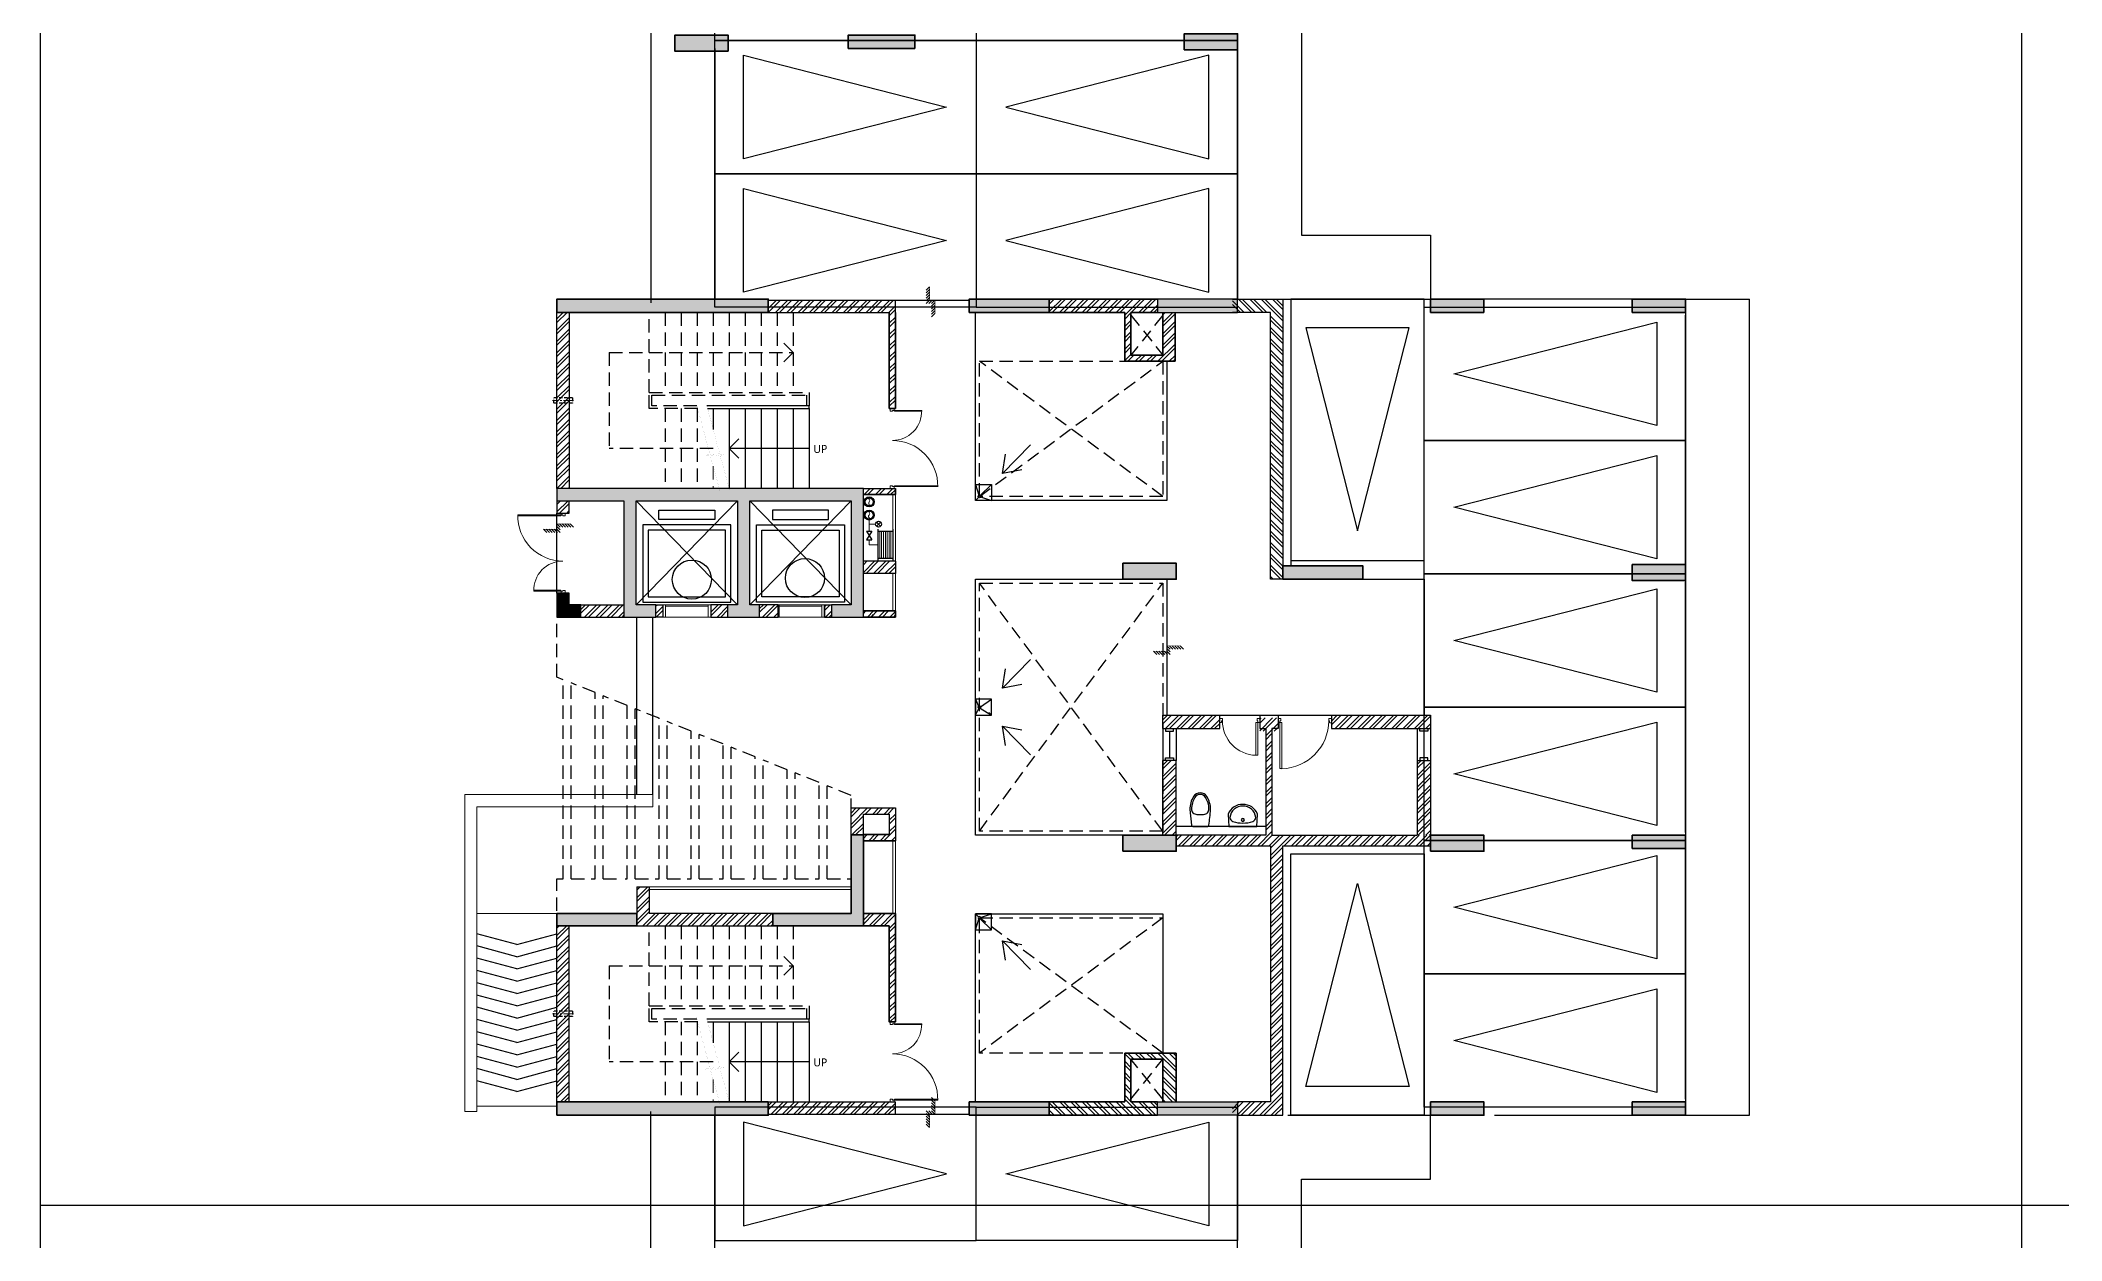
# Model space of a CAD drawing. Header units: millimetres. Extents: x -2409243 to -2334937, y -643723 to -441957.
# Drawn here: x -2409243 to -2371347, y -486693 to -464193 of the extents above; entities that cross this region are included whole.
import ezdxf

# ---------------------------------------------------------------- set-up
doc = ezdxf.new("R2010")
doc.units = ezdxf.units.MM
doc.header["$MEASUREMENT"] = 0
for name, pattern in [('CENTER2', [28.575, 19.05, -3.175, 3.175, -3.175]), ('DASHED2', [0.375, 0.25, -0.125]), ('HIDDEN', [0.375, 0.25, -0.125])]:
    doc.linetypes.add(name, pattern=pattern)
for name, color, linetype, lineweight in [('A-Detail Lines', 8, 'Continuous', 25), ('A-Door', 4, 'Continuous', 9), ('A-DTLS-Elevation', 4, 'Continuous', 25), ('A-Wall Ele', 3, 'Continuous', 20), ('A-Wall Sec', 1, 'Continuous', 30), ('A-WIN', 5, 'Continuous', 25), ('AREA', 6, 'Continuous', 25), ('hatch', 9, 'Continuous', 0), ('HVAC Units', 60, 'Continuous', 30), ('S-Concrete', 40, 'Continuous', 30), ('STAIR', 3, 'Continuous', 9), ('Wall HATCH', 8, 'Continuous', 15)]:
    doc.layers.add(name, color=color, linetype=linetype, lineweight=lineweight)
for name, color, linetype in [('A-Detail Lines 10', 8, 'Continuous'), ('A-Elevation', 4, 'Continuous'), ('A-Sanitory', 181, 'Continuous'), ('A-Steps', 3, 'Continuous'), ('A-Wall Patt', 8, 'Continuous'), ('A-Window', 4, 'Continuous'), ('S-Conc Patt', 9, 'Continuous')]:
    doc.layers.add(name, color=color, linetype=linetype)
doc.styles.get("Standard").update_dxf_attribs({"font": 'trebuc.ttf'})
doc.dimstyles.new('DIM 1', dxfattribs={"dimtxt": 175, "dimasz": 200, "dimexe": 100, "dimexo": 50, "dimgap": 125, "dimtad": 3, "dimdec": 0, "dimtxsty": 'Standard', "dimblk": 'OBLIQUE', "dimcen": 250, "dimdle": 100, "dimclrd": 256, "dimclre": 256, "dimclrt": 256, "dimadec": 0, "dimazin": 0, "dimtfac": 1, "dimtdec": 0, "dimtmove": 1, "dimatfit": 3, "dimldrblk": 'OBLIQUE', "dimfxl": 300, "dimfxlon": 1, "dimlwd": -1, "dimlwe": -1, "dimarcsym": 0})
pattern_1 = [(45, (-2322530.06, -482065.75), (-106.06602, 106.06602), []), (45, (-2322459.35, -482065.75), (-106.06602, 106.06602), [])]
pattern_2 = [(45, (-2322525.06, -482065.75), (-106.06602, 106.06602), []), (45, (-2322454.35, -482065.75), (-106.06602, 106.06602), [])]
pattern_3 = [(45, (-1525842.6, -761258.91), (-106.066017, 106.066017), []), (45, (-1525771.88, -761258.91), (-106.066017, 106.066017), [])]
pattern_4 = [(45, (-2322530.06, -482115.75), (-106.06602, 106.06602), []), (45, (-2322459.35, -482115.75), (-106.06602, 106.06602), [])]
pattern_5 = [(45, (-2322530.06, -482165.75), (-106.06602, 106.06602), []), (45, (-2322459.35, -482165.75), (-106.06602, 106.06602), [])]

# ---------------------------------------------------------------- blocks, each defined once
blk = doc.blocks.new('Parking Bay')
at = {"layer": 'A-Detail Lines'}
blk.add_line((-37779, 125357), (-39721, 125357), dxfattribs=at)
for points in [[(-37500, 120995), (-37500, 125895), (-40000, 125895), (-40000, 120995), (-37500, 120995)], [(-39721, 125357), (-38750, 121550), (-37779, 125357)]]:
    blk.add_lwpolyline(points, dxfattribs=at)
blk = doc.blocks.new('Cols Residences')
h = blk.add_hatch(color=256)
h.paths.add_polyline_path([(-10432, -1499), (-10652, -1499)], flags=0)
edge = h.paths.add_edge_path()
edge.add_line((-10432, -1269), (-10882, -1269))
edge.add_line((-10882, -1269), (-10882, -1499))
h = blk.add_hatch(color=256)
edge = h.paths.add_edge_path(flags=17)
edge.add_line((-10882, -1269), (-10432, -1269))
edge.add_line((-10882, -1269), (-10882, -1719))
edge.add_line((-10882, -1719), (-10652, -1719))
edge.add_line((-10652, -1719), (-10652, -1499))
edge.add_line((-10652, -1499), (-10432, -1499))
edge.add_line((-10432, -1269), (-10432, -1499))
h.paths.add_polyline_path([(-10432, -1499), (-10652, -1499)], flags=0)
at = {"layer": 'S-Conc Patt'}
for points in [[(-20222, -1269), (-20222, -5229), (-19972, -5229), (-19972, -1269)], [(-16672, -1269), (-16672, -1269), (-16672, -2769), (-16442, -2769), (-16442, -1269)], [(-8472, -1269), (-8702, -1269), (-8702, -2524), (-10882, -2524), (-10882, -3124), (-10652, -3124), (-10652, -2754), (-8702, -2754), (-8702, -4654), (-10652, -4654), (-10652, -4469), (-10882, -4469), (-10882, -5069), (-10652, -5069), (-10652, -4884), (-8702, -4884), (-8702, -6784), (-10652, -6784), (-10652, -6414), (-10882, -6414), (-10882, -7014), (-8472, -7014)], [(-5172, -5229), (-4922, -5229), (-4922, -1269), (-5172, -1269)], [(-272, -4479), (28, -4480), (28, -3480), (-272, -3479)], [(-14962, -6784), (-16442, -6784), (-16442, -5314), (-16672, -5314), (-16672, -7014), (-14962, -7014)], [(-222, -7979), (28, -7979), (28, -6729), (-222, -6729)], [(-20222, -8999), (-20222, -10499), (-19972, -10499), (-19972, -8999)], [(-5172, -10499), (-4922, -10499), (-4922, -8999), (-5172, -8999)], [(-15272, -11880), (-15272, -12880), (-14972, -12880), (-14972, -11880)], [(-10172, -11880), (-10172, -12880), (-9872, -12880), (-9872, -11880)], [(-20222, -12529), (-19972, -12529), (-19972, -14029), (-20222, -14029)], [(-4922, -12529), (-5172, -12529), (-5172, -14029), (-4922, -14029)], [(-247, -14029), (-247, -13029), (53, -13029), (53, -14029)], [(-10172, -14879), (-10172, -16379), (-9922, -16379), (-9922, -14879)], [(-20222, -17649), (-20222, -18649), (-19972, -18649), (-19972, -17649)], [(-15272, -17649), (-15272, -18649), (-14972, -18649), (-14972, -17649)], [(-5172, -18649), (-4922, -18649), (-4922, -17649), (-5172, -17649)], [(-20222, -21429), (-20222, -22429), (-19972, -22429), (-19972, -21429)], [(-15222, -21429), (-15222, -22429), (-14972, -22429), (-14972, -21429)], [(-9897, -22429), (-9897, -21429), (-10197, -21429), (-10197, -22429)], [(-5172, -22429), (-4922, -22429), (-4922, -21429), (-5172, -21429)]]:
    blk.add_hatch(color=256, dxfattribs=at).paths.add_polyline_path(points)
blk.add_hatch(color=256, dxfattribs=at).paths.add_polyline_path([(-10432, -1269), (-10882, -1269), (-10882, -1719), (-10652, -1719), (-10652, -1499), (-10432, -1499)], flags=17)
at = {"layer": 'S-Concrete', "lineweight": 35}
for points in [[(-20222, -1269), (-20222, -5229), (-19972, -5229), (-19972, -1269)], [(-16672, -1269), (-16672, -1269), (-16672, -2769), (-16442, -2769), (-16442, -1269), (-16672, -1269)], [(-5172, -5229), (-4922, -5229), (-4922, -1269), (-5172, -1269)], [(-272, -4479), (28, -4479), (28, -3480), (-272, -3479)], [(-14962, -6784), (-16442, -6784), (-16442, -5314), (-16672, -5314), (-16672, -7014), (-14962, -7014)], [(-222, -7979), (28, -7979), (28, -6729), (-222, -6729)], [(-20222, -8999), (-20222, -10499), (-19972, -10499), (-19972, -8999)], [(-5172, -10499), (-4922, -10499), (-4922, -8999), (-5172, -8999)], [(-15272, -11880), (-15272, -12880), (-14972, -12880), (-14972, -11880)], [(-10172, -11880), (-10172, -12880), (-9872, -12880), (-9872, -11880)], [(-247, -14029), (-247, -13029), (53, -13029), (53, -14029)], [(-10172, -14879), (-10172, -16379), (-9922, -16379), (-9922, -14879)], [(-20222, -17649), (-20222, -18649), (-19972, -18649), (-19972, -17649)], [(-15272, -17649), (-15272, -18649), (-14972, -18649), (-14972, -17649)], [(-5172, -18649), (-4922, -18649), (-4922, -17649), (-5172, -17649)], [(-20222, -21429), (-20222, -22429), (-19972, -22429), (-19972, -21429)], [(-15222, -21429), (-15222, -22429), (-14972, -22429), (-14972, -21429)], [(-9897, -22429), (-9897, -21429), (-10197, -21429), (-10197, -22429)], [(-5172, -22429), (-4922, -22429), (-4922, -21429), (-5172, -21429)]]:
    blk.add_lwpolyline(points, close=True, dxfattribs=at)
at = {"layer": 'S-Concrete'}
for points in [[(-8472, -1269), (-8702, -1269), (-8702, -2524), (-10882, -2524), (-10882, -3124), (-10652, -3124), (-10652, -2754), (-8702, -2754), (-8702, -4654), (-10652, -4654), (-10652, -4469), (-10882, -4469), (-10882, -5069), (-10652, -5069), (-10652, -4884), (-8702, -4884), (-8702, -6784), (-10652, -6784), (-10652, -6414), (-10882, -6414), (-10882, -7014), (-8472, -7014), (-8472, -1269)], [(-10432, -1269), (-10882, -1269), (-10882, -1719), (-10652, -1719), (-10652, -1499), (-10432, -1499), (-10432, -1269)], [(-20222, -12529), (-19972, -12529), (-19972, -14029), (-20222, -14029), (-20222, -12529)], [(-4922, -12529), (-5172, -12529), (-5172, -14029), (-4922, -14029), (-4922, -12529)]]:
    blk.add_lwpolyline(points, dxfattribs=at)
blk = doc.blocks.new('STAIR ground')
at = {"layer": 'A-Detail Lines', "linetype": 'DASHED2', "ltscale": 1000}
for p, q in [((937814, -19787), (937633, -19607)), ((934364, -19787), (934364, -21587)), ((934364, -19787), (937814, -19787)), ((937814, -19787), (937633, -19967)), ((936314, -21587), (934364, -21587))]:
    blk.add_line(p, q, dxfattribs=at)
at = {"layer": 'A-Detail Lines'}
for p, q in [((936614, -21587), (936794, -21407)), ((938114, -21587), (936614, -21587)), ((936614, -21587), (936794, -21767))]:
    blk.add_line(p, q, dxfattribs=at)
at = {"layer": 'A-Steps', "linetype": 'DASHED2', "ltscale": 1000}
for p, q in [((935114, -20537), (935114, -19037)), ((935414, -19037), (935414, -20537)), ((935714, -19037), (935714, -20537)), ((936014, -19037), (936014, -20537)), ((936314, -19037), (936314, -20537)), ((936614, -19037), (936614, -20537)), ((936914, -19037), (936914, -20537)), ((937214, -19037), (937214, -20537)), ((937514, -19037), (937514, -20537)), ((937814, -19037), (937814, -20537)), ((935414, -20837), (935414, -22337)), ((935714, -20837), (935714, -22337)), ((936014, -20837), (936014, -22337)), ((938064, -20587), (938064, -20787)), ((938114, -20537), (938114, -20787))]:
    blk.add_line(p, q, dxfattribs=at)
at = {"layer": 'A-Steps'}
for p, q in [((936314, -20837), (936314, -21232)), ((936614, -20837), (936614, -22337)), ((936914, -20837), (936914, -22337)), ((937214, -20837), (937214, -22337)), ((937514, -20837), (937514, -22337)), ((937814, -20837), (937814, -22337)), ((938114, -20837), (938114, -22337))]:
    blk.add_line(p, q, dxfattribs=at)
at = {"layer": 'A-Steps', "linetype": 'DASHED2', "ltscale": 1000}
for points in [[(936022, -20837), (935114, -20837), (935114, -20537), (938114, -20537)], [(936009, -20787), (935164, -20787), (935164, -20587), (938064, -20587)]]:
    blk.add_lwpolyline(points, dxfattribs=at)
at = {"layer": 'A-Steps'}
blk.add_lwpolyline([(936208, -20837), (938114, -20837), (938114, -20787), (936195, -20787)], dxfattribs=at)
at = {"layer": 'STAIR', "linetype": 'DASHED2', "ltscale": 1000}
blk.add_line((936314, -21917), (936314, -22337), dxfattribs=at)
at = {"layer": 'STAIR', "color": 5, "const_width": 1}
for points in [[(935999, -20751), (936245, -21675), (936174, -21724), (936343, -21687), (936263, -21742), (936438, -22377)], [(936185, -20751), (936431, -21675), (936360, -21724), (936530, -21687), (936449, -21742), (936624, -22377)]]:
    blk.add_lwpolyline(points, dxfattribs=at)
at = {"layer": 'A-Detail Lines', "insert": (938191, -21521), "char_height": 150, "width": 358.8, "attachment_point": 1}
blk.add_mtext('UP', dxfattribs=at)
blk = doc.blocks.new('Lift Door')
at = {"layer": 'A-Door'}
for p, q in [((-15830, -5817), (-15830, -6617)), ((-15625, -6617), (-15625, -5817)), ((-15600, -6617), (-15600, -5817))]:
    blk.add_line(p, q, dxfattribs=at)
for points in [[(-15830, -5767), (-15830, -5817), (-15600, -5817), (-15600, -5767)], [(-15830, -6667), (-15830, -6617), (-15600, -6617), (-15600, -6667)]]:
    blk.add_lwpolyline(points, dxfattribs=at)
blk = doc.blocks.new('r s')
at = {"layer": 'A-Detail Lines'}
for q in [(1012902, -92155), (1014402, -92155)]:
    blk.add_line((1013652, -91954), q, dxfattribs=at)
blk = doc.blocks.new('Pergola lines @ Ground Floor')
at = {"layer": 'A-Detail Lines', "linetype": 'HIDDEN', "ltscale": 1000}
for p, q in [((-21320, 128855), (-20720, 128855)), ((-20720, 128855), (-20720, 128740)), ((-16986, 128740), (-16940, 128855)), ((-16940, 128855), (-15860, 128855)), ((-20720, 128740), (-16986, 128740)), ((-20720, 128590), (-17046, 128590)), ((-20720, 128590), (-20720, 128140)), ((-17227, 128140), (-17046, 128590)), ((-20720, 128140), (-17227, 128140)), ((-20720, 127990), (-17287, 127990)), ((-20720, 127990), (-20720, 127725)), ((-17468, 127540), (-17287, 127990)), ((-20720, 127575), (-20720, 127540)), ((-20720, 127540), (-17468, 127540)), ((-20720, 127390), (-17528, 127390)), ((-20720, 127390), (-20720, 126940)), ((-17709, 126940), (-17528, 127390)), ((-20720, 126940), (-17709, 126940)), ((-20720, 126790), (-17769, 126790)), ((-20720, 126790), (-20720, 126340)), ((-17949, 126340), (-17769, 126790)), ((-20720, 126340), (-17949, 126340)), ((-20720, 126190), (-18010, 126190)), ((-20720, 126190), (-20720, 125740)), ((-18190, 125740), (-18010, 126190)), ((-20720, 125740), (-18190, 125740)), ((-20720, 125590), (-18250, 125590)), ((-20720, 125590), (-20720, 125325)), ((-18431, 125140), (-18250, 125590)), ((-20720, 125175), (-20720, 125140)), ((-20720, 125140), (-18431, 125140)), ((-20720, 124990), (-18491, 124990)), ((-20720, 124990), (-20720, 124540)), ((-18672, 124540), (-18491, 124990)), ((-20720, 124540), (-18672, 124540)), ((-20720, 124390), (-18732, 124390)), ((-20720, 124390), (-20720, 123940)), ((-18913, 123940), (-18732, 124390)), ((-20720, 123940), (-18913, 123940)), ((-20720, 123790), (-18973, 123790)), ((-20720, 123790), (-20720, 123340)), ((-19153, 123340), (-18973, 123790)), ((-19840, 123340), (-19153, 123340))]:
    blk.add_line(p, q, dxfattribs=at)
blk = doc.blocks.new('ABL_Door_S - 750 x 2100-5-3 Second Floor Lvl')
at = {"layer": 'A-Door', "color": 5, "lineweight": 18}
for p, q in [((-375, 38), (-325, 38)), ((-375, -38), (-375, 38)), ((-325, 38), (-325, -3)), ((325, 38), (325, -3)), ((375, 38), (325, 38)), ((375, -38), (375, 38)), ((-375, -38), (-340, -38)), ((-340, -3), (-325, -3)), ((-340, -38), (-340, -3)), ((-340, -38), (-340, -652)), ((-305, -38), (-340, -38)), ((-305, -38), (-305, -652)), ((340, -3), (325, -3)), ((340, -38), (340, -3)), ((375, -38), (340, -38))]:
    blk.add_line(p, q, dxfattribs=at)
blk.add_lwpolyline([(-340, -652), (-305, -652)], dxfattribs=at)
at = {"layer": 'A-Door', "lineweight": 18}
blk.add_arc((-325, -3), 650, 271.7632, 0, dxfattribs=at)
blk = doc.blocks.new('ABL_Door_S - 1000 x 2100-11-3 Second Floor Lvl')
at = {"layer": 'A-Door', "color": 5}
for p, q in [((-500, 38), (-450, 38)), ((-500, -38), (-500, 38)), ((-450, 38), (-450, -3)), ((450, 38), (450, -3)), ((500, 38), (450, 38)), ((500, -38), (500, 38)), ((-500, -38), (-465, -38)), ((-465, -3), (-450, -3)), ((-465, -38), (-465, -3)), ((-430, -38), (-465, -38)), ((465, -3), (450, -3)), ((465, -38), (465, -3)), ((500, -38), (465, -38))]:
    blk.add_line(p, q, dxfattribs=at)
at = {"layer": 'A-Door', "color": 5, "lineweight": 18}
for p, q in [((-465, -38), (-465, -902)), ((-430, -38), (-430, -902)), ((-430, -902), (-465, -902))]:
    blk.add_line(p, q, dxfattribs=at)
at = {"layer": 'A-Door'}
blk.add_arc((-450, -3), 900, 271.2733, 0, dxfattribs=at)
blk = doc.blocks.new('Elec Shaft Door')
at = {"layer": 'A-Door'}
for p, q in [((-21320, 55997), (-19955, 55997)), ((-21320, 55947), (-19955, 55947))]:
    blk.add_line(p, q, dxfattribs=at)
blk = doc.blocks.new('Electrical Metre Location')
at = {"layer": 'A-Door'}
for p, q in [((-20920, 127125), (-20920, 123340)), ((-20870, 127125), (-20870, 123340))]:
    blk.add_line(p, q, dxfattribs=at)
blk = doc.blocks.new('Data Shaft Door')
at = {"layer": 'A-Door'}
for points in [[(-15745, -10152), (-15045, -10152)], [(-15745, -10202), (-15045, -10202)]]:
    blk.add_lwpolyline(points, dxfattribs=at)
blk = doc.blocks.new('Fire Hyd Shaft Door')
at = {"layer": 'A-Door'}
for points in [[(-14815, -10152), (-13565, -10152)], [(-14815, -10202), (-13565, -10202)]]:
    blk.add_lwpolyline(points, dxfattribs=at)
blk = doc.blocks.new('LEVEL dROP')
at = {"layer": 'A-Detail Lines'}
for p, q in [((1025512, -79716), (1025574, -79778)), ((1025562, -79716), (1025624, -79778)), ((1025612, -79716), (1025674, -79778)), ((1025662, -79716), (1025724, -79778)), ((1025712, -79716), (1025774, -79778)), ((1025762, -79616), (1025824, -79678)), ((1025762, -79666), (1025824, -79728)), ((1025762, -79716), (1025824, -79778)), ((1025812, -79616), (1025874, -79678)), ((1025862, -79616), (1025924, -79678)), ((1025912, -79616), (1025974, -79678)), ((1025962, -79616), (1026024, -79678)), ((1026012, -79616), (1026074, -79678))]:
    blk.add_line(p, q, dxfattribs=at)
at = {"layer": 'A-Detail Lines', "const_width": 10}
blk.add_lwpolyline([(1025512, -79716), (1025762, -79716), (1025762, -79616), (1026012, -79616)], dxfattribs=at)
blk = doc.blocks.new('Lift Room')
at = {"layer": 'A-Detail Lines'}
for p, q in [((-15630, 122950), (-13680, 124850)), ((-15630, 124850), (-13680, 122950))]:
    blk.add_line(p, q, dxfattribs=at)
blk.add_lwpolyline([(-15480, 124625), (-14230, 124625), (-14230, 123175), (-15480, 123175)], close=True, dxfattribs=at)
at = {"layer": 'A-Elevation'}
for points in [[(-15580, 124725), (-14130, 124725), (-14130, 123075), (-15580, 123075)], [(-13855, 124425), (-14030, 124425), (-14030, 123375), (-13855, 123375)]]:
    blk.add_lwpolyline(points, close=True, dxfattribs=at)
blk = doc.blocks.new('f h')
at = {"layer": 'A-WIN'}
for p, q in [((1010874, -78570), (1010972, -78570)), ((1010874, -78570), (1010972, -78734)), ((1010972, -78570), (1010874, -78734)), ((1010874, -78734), (1010972, -78734)), ((1011088, -78536), (1011088, -79120)), ((1011088, -78575), (1011368, -78575)), ((1011368, -78536), (1011368, -79120)), ((1011088, -79081), (1011368, -79081))]:
    blk.add_line(p, q, dxfattribs=at)
at = {"layer": 'A-WIN', "ltscale": 50}
for centre, radius in [((1010925, -78023), 93.8), ((1010925, -78023), 75), ((1010924, -78269), 93.8), ((1010924, -78269), 75)]:
    blk.add_circle(centre, radius, dxfattribs=at)
at = {"layer": 'A-WIN'}
blk.add_circle((1011100, -78441), 56.6, dxfattribs=at)
at = {"layer": 'Wall HATCH'}
for p, q in [((1010923, -78570), (1010923, -78344)), ((1010923, -78441), (1011044, -78441)), ((1011140, -78401), (1011060, -78481)), ((1011140, -78481), (1011060, -78401)), ((1010923, -78828), (1010923, -78734)), ((1011123, -78575), (1011123, -79081)), ((1011158, -78575), (1011158, -79081)), ((1011193, -78575), (1011193, -79081)), ((1011228, -78575), (1011228, -79081)), ((1011263, -78575), (1011263, -79081)), ((1011298, -78575), (1011298, -79081)), ((1011333, -78575), (1011333, -79081)), ((1011088, -78828), (1010923, -78828))]:
    blk.add_line(p, q, dxfattribs=at)
at = {"layer": 'Wall HATCH', "ltscale": 50}
for centre in [(1010899, -77997), (1010897, -78242)]:
    blk.add_arc(centre, 37.5, 314.6267, 134.6267, dxfattribs=at)
at = {"layer": 'Wall HATCH'}
for centre in [(1010952, -78050), (1010950, -78296)]:
    blk.add_arc(centre, 37.5, 134.6267, 314.6267, dxfattribs=at)
blk = doc.blocks.new('Big Door Garbage')
at = {"layer": 'A-Door', "color": 5, "lineweight": 18}
for p, q in [((-12550, 128778), (-12500, 128778)), ((-12550, 128703), (-12550, 128778)), ((-12550, 128703), (-12515, 128703)), ((-12515, 128738), (-12500, 128738)), ((-12515, 128703), (-12515, 128738)), ((-12500, 128703), (-12515, 128703)), ((-12515, 128700), (-12515, 128189)), ((-12500, 128778), (-12500, 128738)), ((-12499, 128700), (-12499, 128189)), ((-11101, 128700), (-11101, 127889)), ((-11100, 128778), (-11100, 128738)), ((-11050, 128778), (-11100, 128778)), ((-11085, 128738), (-11100, 128738)), ((-11100, 128703), (-11085, 128703)), ((-11085, 128703), (-11085, 128738)), ((-11050, 128703), (-11085, 128703)), ((-11085, 128700), (-11085, 127889)), ((-11050, 128703), (-11050, 128778))]:
    blk.add_line(p, q, dxfattribs=at)
at = {"layer": 'A-Door', "lineweight": 18}
for centre, radius, start, end in [((-12499, 128738), 549, 268.3162, 0), ((-11101, 128738), 849, 180, 271.3223)]:
    blk.add_arc(centre, radius, start, end, dxfattribs=at)
blk = doc.blocks.new('Toilet Win')
at = {"layer": 'A-Window', "color": 2, "lineweight": 30}
blk.add_line((22742, -8048), (22742, -8548), dxfattribs=at)
at = {"layer": 'A-Window'}
for points in [[(22617, -7998), (22617, -8598)], [(22667, -7998), (22667, -8048), (22817, -8048), (22817, -7998)], [(22867, -7998), (22867, -8598)], [(22667, -8598), (22667, -8548), (22817, -8548), (22817, -8598)]]:
    blk.add_lwpolyline(points, dxfattribs=at)
blk = doc.blocks.new('basin13_pl')
for points in [[(-412, -2, -0.32431), (-229, 275, -0.074195), (-226, 276), (0, 262), (0, -262), (-223, -275, -0.082611), (-232, -273, -0.313325), (-412, -2)], [(-382, 1, -0.373947), (-169, 245, -0.252869), (-89, 186, -0.078211), (-63, 1, -0.070813), (-89, -186, -0.2542), (-169, -244, -0.371653), (-382, 1)]]:
    blk.add_lwpolyline(points, format="xyb", close=True)
at = {"lineweight": -2}
blk.add_circle((-122, 1), 28.8, dxfattribs=at)
blk = doc.blocks.new('Catch Basin')
at = {"layer": 'A-Detail Lines 10'}
for points in [[(-865871, 288741), (-865803, 288540)], [(-865871, 288441), (-865813, 288498)], [(-865778, 288534), (-865571, 288741)], [(-865772, 288508), (-865571, 288441)], [(-865621, 288691), (-865571, 288741)]]:
    blk.add_lwpolyline(points, dxfattribs=at)
blk.add_circle((-865796, 288516), 25, dxfattribs=at)
at = {"layer": 'A-Elevation'}
blk.add_lwpolyline([(-865871, 288741), (-865571, 288741), (-865571, 288441), (-865871, 288441), (-865871, 288741)], dxfattribs=at)
blk = doc.blocks.new('Cb 2')
at = {"layer": 'A-Detail Lines 10'}
for points in [[(-865871, 284716), (-865813, 284584)], [(-865772, 284574), (-865571, 284716)], [(-865871, 284416), (-865803, 284542)], [(-865778, 284548), (-865571, 284416)], [(-865621, 284466), (-865571, 284416)]]:
    blk.add_lwpolyline(points, dxfattribs=at)
blk.add_circle((-865796, 284566), 25, dxfattribs=at)
at = {"layer": 'A-Elevation'}
blk.add_lwpolyline([(-865871, 284416), (-865571, 284416), (-865571, 284716), (-865871, 284716), (-865871, 284416)], dxfattribs=at)
blk = doc.blocks.new('_Oblique')
at = {"layer": 'AREA', "color": 0, "lineweight": -2}
blk.add_line((-0.5, -0.5), (0.5, 0.5), dxfattribs=at)
blk = doc.blocks.new('Spout')
at = {"layer": 'A-DTLS-Elevation', "linetype": 'DASHED2', "ltscale": 250}
for p, q in [((-836622, 290266), (-836622, 290366)), ((-836272, 290366), (-836272, 290266))]:
    blk.add_line(p, q, dxfattribs=at)
for points in [[(-836272, 290366), (-836622, 290366)], [(-836272, 290266), (-836622, 290266)]]:
    blk.add_lwpolyline(points, dxfattribs=at)
at = {"layer": 'STAIR', "linetype": 'CENTER2', "ltscale": 10}
blk.add_lwpolyline([(-836250, 290316), (-836644, 290316)], dxfattribs=at)

msp = doc.modelspace()

# ---------------------------------------------------------------- hatches: boundary and pattern name
at = {"layer": 'A-Wall Patt'}
h = msp.add_hatch(dxfattribs=at)
h.set_pattern_fill('ANSI32', color=256, scale=400, style=0)
h.set_pattern_definition(pattern_1)
h.paths.add_polyline_path([(-2395598.2, -469062.8), (-2395598.2, -469292.8), (-2393213.2, -469292.8), (-2393213.2, -469062.8)])
h = msp.add_hatch(dxfattribs=at)
h.set_pattern_fill('ANSI32', color=256, scale=400, style=0)
h.set_pattern_definition([(45, (-2389899.35, -470119.83), (-106.066, 106.066), []), (45, (-2389828.64, -470119.83), (-106.066, 106.066), [])])
h.paths.add_polyline_path([(-2388298.2, -469292.8), (-2388298.2, -469042.8), (-2390328.2, -469042.8), (-2390328.2, -469292.8), (-2388913.2, -469292.8), (-2388913.2, -470207.8), (-2387968.2, -470207.8), (-2387968.2, -469292.8), (-2388198.2, -469292.8), (-2388198.2, -470092.8), (-2388798.2, -470092.8), (-2388798.2, -469292.8)])
h = msp.add_hatch(dxfattribs=at)
h.set_pattern_fill('ANSI32', color=256, scale=400, style=0)
h.set_pattern_definition([(315, (-2386086.42, -471647.47), (-106.066, -106.066), []), (315, (-2386015.71, -471647.47), (-106.066, -106.066), [])])
h.paths.add_polyline_path([(-2385948.2, -474292.8), (-2386178.2, -474292.8), (-2386178.2, -469292.8), (-2386893.6, -469292.8), (-2386893.6, -469042.8), (-2385948.2, -469042.8)])
h = msp.add_hatch(dxfattribs=at)
h.set_pattern_fill('ANSI32', color=256, scale=400, style=0)
h.set_pattern_definition([(45, (-2399474.77, -470387.99), (-106.066, 106.066), []), (45, (-2399404.06, -470387.99), (-106.066, 106.066), [])])
h.paths.add_polyline_path([(-2399328.2, -469292.8), (-2399558.2, -469292.8), (-2399558.2, -472592.8), (-2399328.2, -472592.8)])
h = msp.add_hatch(dxfattribs=at)
h.set_pattern_fill('ANSI32', color=256, scale=400, style=0)
h.set_pattern_definition(pattern_1)
h.paths.add_polyline_path([(-2393213.2, -469292.8), (-2393328.2, -469292.8), (-2393328.2, -471092.8), (-2393213.2, -471092.8)])
h = msp.add_hatch(dxfattribs=at)
h.set_pattern_fill('ANSI32', color=256, scale=400, style=0)
h.set_pattern_definition([(45, (-2399464.58, -472938.92), (-106.07, 106.07), []), (45, (-2399393.87, -472938.92), (-106.07, 106.07), [])])
h.paths.add_polyline_path([(-2399328.2, -472822.8), (-2399558.2, -472822.8), (-2399558.2, -473052.8), (-2399328.2, -473052.8)])
h = msp.add_hatch(dxfattribs=at)
h.set_pattern_fill('ANSI32', color=256, scale=400, style=0)
h.set_pattern_definition([(45, (-2393542.18, -472661.5), (-106.066, 106.066), []), (45, (-2393471.47, -472661.5), (-106.066, 106.066), [])])
h.paths.add_polyline_path([(-2393213.2, -472592.8), (-2393818.2, -472592.8), (-2393818.2, -472707.8), (-2393213.2, -472707.8)])
h = msp.add_hatch(dxfattribs=at)
h.set_pattern_fill('ANSI32', color=256, scale=400, style=0)
h.set_pattern_definition([(45, (-2394004.58, -473722.05), (-106.066, 106.066), []), (45, (-2393933.87, -473722.05), (-106.066, 106.066), [])])
h.paths.add_polyline_path([(-2393813.2, -473957.8), (-2393813.2, -474187.8), (-2393213.2, -474187.8), (-2393213.2, -473957.8)])
h = msp.add_hatch(dxfattribs=at)
h.set_pattern_fill('ANSI32', color=256, scale=400, style=0)
h.set_pattern_definition([(45, (-2398671.82, -474847.73), (-106.066, 106.066), []), (45, (-2398601.11, -474847.73), (-106.066, 106.066), [])])
h.paths.add_polyline_path([(-2398303.2, -474772.8), (-2399108.2, -474772.8), (-2399108.2, -475002.8), (-2398303.2, -475002.8)])
h = msp.add_hatch(dxfattribs=at)
h.set_pattern_fill('ANSI32', color=256, scale=400, style=0)
h.set_pattern_definition(pattern_2)
h.paths.add_polyline_path([(-2397703.2, -474772.8), (-2397703.2, -475002.8), (-2397573.2, -475002.8), (-2397573.2, -474772.8)])
h = msp.add_hatch(dxfattribs=at)
h.set_pattern_fill('ANSI32', color=256, scale=400, style=0)
h.set_pattern_definition(pattern_3)
h.paths.add_polyline_path([(-2396358.2, -475002.8), (-2396358.2, -474772.8), (-2396673.2, -474772.8), (-2396673.2, -475002.8)])
h = msp.add_hatch(dxfattribs=at)
h.set_pattern_fill('ANSI32', color=256, scale=400, style=0)
h.set_pattern_definition(pattern_3)
h.paths.add_polyline_path([(-2395758.2, -474772.8), (-2395758.2, -475002.8), (-2395413.2, -475002.8), (-2395413.2, -474772.8)])
h = msp.add_hatch(dxfattribs=at)
h.set_pattern_fill('ANSI32', color=256, scale=400, style=0)
h.set_pattern_definition([(45, (-2322675.06, -482065.75), (-106.06602, 106.06602), []), (45, (-2322604.35, -482065.75), (-106.06602, 106.06602), [])])
h.paths.add_polyline_path([(-2394413.2, -475002.8), (-2394413.2, -474772.8), (-2394543.2, -474772.8), (-2394543.2, -475002.8)])
h = msp.add_hatch(dxfattribs=at)
h.set_pattern_fill('ANSI32', color=256, scale=400, style=0)
h.set_pattern_definition(pattern_2)
h.paths.add_polyline_path([(-2393623.2, -474887.8), (-2393813.2, -474887.8), (-2393813.2, -475002.8), (-2393623.2, -475002.8)])
h = msp.add_hatch(dxfattribs=at)
h.set_pattern_fill('ANSI32', color=256, scale=400, style=0)
h.set_pattern_definition(pattern_2)
h.paths.add_polyline_path([(-2393813.2, -474887.8), (-2393813.2, -475002.8), (-2393208.2, -475002.8), (-2393208.2, -474887.8)])
h = msp.add_hatch(dxfattribs=at)
h.set_pattern_fill('ANSI32', color=256, scale=400, style=0)
h.set_pattern_definition(pattern_4)
h.paths.add_polyline_path([(-2387947.7, -477692.8), (-2388197.7, -477692.8), (-2388197.7, -479092.8), (-2387947.7, -479092.8)])
h.paths.add_polyline_path([(-2388197.7, -477092.8), (-2387132.7, -477092.8), (-2387132.7, -476842.8), (-2388197.7, -476842.8)])
h = msp.add_hatch(dxfattribs=at)
h.set_pattern_fill('ANSI32', color=256, scale=400, style=0)
h.set_pattern_definition(pattern_3)
h.paths.add_polyline_path([(-2386152.7, -479092.8), (-2386152.7, -477142.8), (-2386037.7, -477142.8), (-2386037.7, -476892.8), (-2386382.7, -476892.8), (-2386382.7, -477142.8), (-2386267.7, -477142.8), (-2386267.7, -479092.8), (-2387947.7, -479092.8), (-2387947.7, -479292.8), (-2383178.2, -479292.8), (-2383178.2, -479092.8)])
h = msp.add_hatch(dxfattribs=at)
h.set_pattern_fill('ANSI32', color=256, scale=400, style=0)
h.set_pattern_definition(pattern_4)
h.paths.add_polyline_path([(-2383178.2, -477092.8), (-2383178.2, -476842.8), (-2385037.7, -476842.8), (-2385037.7, -477092.8)])
h = msp.add_hatch(dxfattribs=at)
h.set_pattern_fill('ANSI32', color=256, scale=400, style=0)
h.set_pattern_definition([(45, (-1526072.6, -761258.91), (-106.066017, 106.066017), []), (45, (-1526001.88, -761258.91), (-106.066017, 106.066017), [])])
h.paths.add_polyline_path([(-2383178.2, -477692.8), (-2383428.2, -477692.8), (-2383428.2, -479092.8), (-2383178.2, -479092.8)])
h = msp.add_hatch(dxfattribs=at)
h.set_pattern_fill('ANSI32', color=256, scale=400, style=0)
h.set_pattern_definition([(45, (-2393302.8, -478787.53), (-106.066, 106.066), []), (45, (-2393232.08, -478787.53), (-106.066, 106.066), [])])
h.paths.add_polyline_path([(-2393213.2, -478582.8), (-2394043.2, -478582.8), (-2394043.2, -479082.8), (-2393813.2, -479082.8), (-2393813.2, -478697.8), (-2393328.2, -478697.8), (-2393328.2, -479082.8), (-2393813.2, -479082.8), (-2393813.2, -479197.8), (-2393213.2, -479197.8)])
h = msp.add_hatch(dxfattribs=at)
h.set_pattern_fill('ANSI32', color=256, scale=400, style=0)
h.set_pattern_definition(pattern_3)
h.paths.add_polyline_path([(-2385948.2, -479292.8), (-2386178.2, -479292.8), (-2386178.2, -484092.8), (-2386893.6, -484092.8), (-2386893.6, -484342.8), (-2385948.2, -484342.8)])
h = msp.add_hatch(dxfattribs=at)
h.set_pattern_fill('ANSI32', color=256, scale=400, style=0)
h.set_pattern_definition(pattern_5)
h.paths.add_polyline_path([(-2395513.2, -480792.8), (-2395513.2, -480562.8), (-2397828, -480562.8), (-2397828, -480062.9), (-2398058, -480062.9), (-2398058.2, -480562.8), (-2398058.2, -480792.8)])
h = msp.add_hatch(dxfattribs=at)
h.set_pattern_fill('ANSI32', color=256, scale=400, style=0)
h.set_pattern_definition(pattern_3)
h.paths.add_polyline_path([(-2399558.2, -480792.8), (-2399558.2, -484092.8), (-2399328.2, -484092.8), (-2399328.2, -480792.8)])
h = msp.add_hatch(dxfattribs=at)
h.set_pattern_fill('ANSI32', color=256, scale=400, style=0)
h.set_pattern_definition(pattern_5)
h.paths.add_polyline_path([(-2393813.2, -480562.8), (-2393813.2, -480792.8), (-2393213.2, -480792.8), (-2393213.2, -480562.8)])
h = msp.add_hatch(dxfattribs=at)
h.set_pattern_fill('ANSI32', color=256, scale=400, style=0)
h.set_pattern_definition(pattern_5)
h.paths.add_polyline_path([(-2393213.2, -480792.8), (-2393328.2, -480792.8), (-2393328.2, -482592.8), (-2393213.2, -482592.8)])
h = msp.add_hatch(dxfattribs=at)
h.set_pattern_fill('ANSI32', color=256, scale=400, style=0)
h.set_pattern_definition([(315, (-2389899.35, -483265.71), (-106.066, -106.066), []), (315, (-2389828.64, -483265.71), (-106.066, -106.066), [])])
h.paths.add_polyline_path([(-2388298.2, -484092.8), (-2388298.2, -484342.8), (-2390328.2, -484342.8), (-2390328.2, -484092.8), (-2388913.2, -484092.8), (-2388913.2, -483177.8), (-2387948.2, -483177.8), (-2387948.2, -484096.7), (-2388198.2, -484092.8), (-2388198.2, -483292.8), (-2388798.2, -483292.8), (-2388798.2, -484092.8)])
h = msp.add_hatch(dxfattribs=at)
h.set_pattern_fill('ANSI32', color=256, scale=400, style=0)
h.set_pattern_definition(pattern_5)
h.paths.add_polyline_path([(-2395598.2, -484092.8), (-2395598.2, -484322.8), (-2393213.2, -484322.8), (-2393213.2, -484092.8)])

# ---------------------------------------------------------------- linework, layer by layer
for centre in [(-2397029.1, -474299.8), (-2394907.9, -474273.1)]:
    msp.add_circle(centre, 366.2)
at = {"layer": 'A-Detail Lines', "linetype": 'HIDDEN', "ltscale": 1000}
for p, q in [((-2388198.2, -469342.8), (-2388798.2, -470092.8)), ((-2388798.2, -469342.8), (-2388198.2, -470092.8)), ((-2391638.2, -472742.8), (-2388198.2, -470207.8)), ((-2388198.2, -472742.8), (-2391638.2, -470207.8)), ((-2391638.2, -479017.8), (-2388198.2, -474367.8)), ((-2388198.2, -479017.8), (-2391638.2, -474367.8)), ((-2388198.2, -483177.8), (-2391638.2, -480642.8)), ((-2388198.2, -480642.8), (-2391638.2, -483177.8)), ((-2388198.2, -484042.8), (-2388798.2, -483292.8)), ((-2388798.2, -484042.8), (-2388198.2, -483292.8))]:
    msp.add_line(p, q, dxfattribs=at)
at = {"layer": 'A-Detail Lines'}
for p, q in [((-2387132.7, -476842.8), (-2386382.7, -476842.8)), ((-2386037.7, -476842.8), (-2385037.7, -476842.8))]:
    msp.add_line(p, q, dxfattribs=at)
at = {"layer": 'A-Detail Lines', "linetype": 'HIDDEN', "ltscale": 1000}
for points in [[(-2391638.2, -472742.8), (-2391638.2, -470207.8), (-2388198.2, -470207.8), (-2388198.2, -472742.8)], [(-2391638.2, -483177.8), (-2391638.2, -480642.8), (-2388198.2, -480642.8), (-2388198.2, -483177.8)]]:
    msp.add_lwpolyline(points, close=True, dxfattribs=at)
msp.add_lwpolyline([(-2388198.2, -477692.8), (-2388198.2, -479017.8), (-2391638.2, -479017.8), (-2391638.2, -474367.8), (-2388198.2, -474367.8), (-2388198.2, -477092.8)], dxfattribs=at)
at = {"layer": 'A-Door'}
for p, q in [((-2401288.2, -484272.9), (-2401288.2, -478332.9)), ((-2397758, -478332.9), (-2401288.2, -478332.9)), ((-2401058.2, -484272.9), (-2401058.2, -478562.9)), ((-2397758, -478562.9), (-2401058.2, -478562.9)), ((-2397758, -478562.9), (-2397758, -478332.9)), ((-2401288.2, -484272.9), (-2401058.2, -484272.9))]:
    msp.add_line(p, q, dxfattribs=at)
at = {"layer": 'A-Elevation'}
for p, q in [((-2397798.2, -454042.8), (-2397798.2, -469112.8)), ((-2385598.2, -454042.8), (-2385598.2, -467842.8)), ((-2396598.2, -464342.8), (-2396598.2, -469042.8)), ((-2386798.2, -464342.8), (-2386798.2, -469042.8)), ((-2385598.2, -467842.8), (-2383178.2, -467842.8)), ((-2383178.2, -467842.8), (-2383178.2, -469042.8)), ((-2393213.2, -469062.8), (-2391828.2, -469062.8)), ((-2386798.2, -469042.8), (-2383178.2, -469042.8)), ((-2379298.2, -469042.8), (-2382178.2, -469042.8)), ((-2378398.2, -469042.8), (-2377198.2, -469042.8)), ((-2377198.2, -484342.8), (-2377198.2, -469042.8)), ((-2378398.2, -474042.8), (-2378398.2, -469342.8)), ((-2378398.2, -479042.8), (-2378398.2, -474342.8)), ((-2378398.2, -484042.8), (-2378398.2, -479342.8)), ((-2397798.2, -499342.8), (-2397798.2, -484272.8)), ((-2396598.2, -489042.8), (-2396598.2, -484342.8)), ((-2393213.2, -484322.8), (-2391828.2, -484322.8)), ((-2386798.2, -489042.8), (-2386798.2, -484342.8)), ((-2385852.7, -484342.8), (-2383178.2, -484342.8)), ((-2383178.2, -485542.8), (-2383178.2, -484342.8)), ((-2381978.2, -484342.8), (-2379298.2, -484342.8)), ((-2378398.2, -484342.8), (-2377198.2, -484342.8)), ((-2385598.2, -499342.8), (-2385598.2, -485542.8)), ((-2385598.2, -485542.8), (-2383178.2, -485542.8))]:
    msp.add_line(p, q, dxfattribs=at)
for points in [[(-2385798.2, -469042.8), (-2385798.2, -474042.8)], [(-2388123.2, -470207.8), (-2388123.2, -472817.8), (-2391713.2, -472817.8), (-2391713.2, -469292.8)], [(-2388897.7, -479092.8), (-2391713.2, -479092.8), (-2391713.2, -474292.8), (-2388897.7, -474292.8)], [(-2388123.2, -474292.8), (-2388123.2, -476842.8)], [(-2384448.2, -474292.8), (-2383298.2, -474292.8), (-2383298.2, -476842.8)], [(-2391713.2, -484092.8), (-2391713.2, -480567.8), (-2388198.2, -480567.8), (-2388198.2, -483177.8)]]:
    msp.add_lwpolyline(points, dxfattribs=at)
at = {"layer": 'A-Sanitory', "ltscale": 0.5}
msp.add_line((-2386267.7, -478927.8), (-2387947.7, -478927.8), dxfattribs=at)
for points in [[(-2387692.7, -478612.8), (-2387662.5, -478905.3, 0.3844117), (-2387637.7, -478927.8), (-2387357.7, -478927.8, 0.3839037), (-2387332.9, -478905.4, 0.0014344), (-2387302.9, -478614, 0.1406413), (-2387372.5, -478367.5, 0.2597375), (-2387497.7, -478297.8, 0.2597375), (-2387623, -478367.5, 0.1394708)], [(-2387562.6, -478702.8), (-2387432.9, -478702.8, 0.4229613), (-2387332.9, -478599.8, 0.1318903), (-2387398, -478383.3, 0.2597375), (-2387497.7, -478327.8, 0.2597375), (-2387597.5, -478383.3, 0.1318903), (-2387662.5, -478599.8, 0.4229613)]]:
    msp.add_lwpolyline(points, format="xyb", close=True, dxfattribs=at)
msp.add_arc((-2387327.7, -478611.5), 25, 354.2811, 0.16002, dxfattribs=at)
at = {"layer": 'A-Steps'}
for p, q in [((-2398058, -478332.9), (-2398058, -475002.8)), ((-2397758, -478332.9), (-2397758, -475002.8))]:
    msp.add_line(p, q, dxfattribs=at)
at = {"layer": 'A-Wall Ele'}
for p, q in [((-2399558.2, -480562.9), (-2401058.2, -480562.9)), ((-2399558.2, -484172.9), (-2401058.2, -484172.9))]:
    msp.add_line(p, q, dxfattribs=at)
at = {"layer": 'A-Wall Patt'}
for p, q in [((-2372090.2, -504624.3), (-2372090.2, -448873)), ((-2409243.5, -486026.3), (-2353492.2, -486026.3))]:
    msp.add_line(p, q, dxfattribs=at)
msp.add_lwpolyline([(-2409243.5, -448873), (-2334936.9, -448873), (-2334936.9, -504624.3), (-2409243.5, -504624.3)], close=True, dxfattribs=at)
msp.add_lwpolyline([(-2409243.5, -448873), (-2334936.9, -448873), (-2334936.9, -504624.3), (-2409243.5, -504624.3)], close=True, dxfattribs=at)
at = {"layer": 'A-Wall Sec'}
for p, q in [((-2395598.2, -469062.8), (-2393213.2, -469062.8)), ((-2393213.2, -469292.8), (-2393213.2, -469062.8)), ((-2399558.2, -472592.8), (-2399558.2, -469292.8)), ((-2399328.2, -469292.8), (-2399328.2, -472592.8)), ((-2395598.2, -469292.8), (-2393328.2, -469292.8)), ((-2393818.2, -472592.8), (-2393213.2, -472592.8)), ((-2394543.2, -474772.8), (-2394413.2, -474772.8)), ((-2394543.2, -475002.8), (-2394412.5, -475002.8)), ((-2393693.2, -475002.8), (-2393623.2, -475002.8)), ((-2388198.2, -477092.8), (-2387132.7, -477092.8)), ((-2387132.7, -477092.8), (-2387132.7, -476842.8)), ((-2385037.7, -476842.8), (-2385037.7, -477092.8)), ((-2385037.7, -477092.8), (-2383178.2, -477092.8)), ((-2387947.7, -479092.8), (-2387947.7, -477692.8)), ((-2383428.2, -477692.8), (-2383178.2, -477692.8)), ((-2383428.2, -477692.8), (-2383428.2, -479092.8)), ((-2398058, -480062.9), (-2398058, -480562.8)), ((-2398058, -480062.9), (-2397828, -480062.9)), ((-2397828, -480062.9), (-2397828, -480562.8)), ((-2393213.2, -484322.8), (-2393213.2, -484092.8))]:
    msp.add_line(p, q, dxfattribs=at)
at = {"layer": 'A-Wall Sec', "lineweight": 35}
for p, q in [((-2390328.2, -469042.8), (-2388298.2, -469042.8)), ((-2390328.2, -469292.8), (-2388913.2, -469292.8)), ((-2388913.2, -469292.8), (-2388913.2, -470092.8)), ((-2388798.2, -470092.8), (-2388798.2, -469292.8)), ((-2388798.2, -469292.8), (-2388298.2, -469292.8)), ((-2388198.2, -470092.8), (-2388198.2, -469292.8)), ((-2387968.2, -470207.8), (-2387968.2, -469292.8)), ((-2388913.2, -470092.8), (-2388913.2, -470092.8)), ((-2388913.2, -470207.8), (-2388913.2, -470092.8)), ((-2388913.2, -470207.8), (-2387968.2, -470207.8)), ((-2388798.2, -470092.8), (-2388198.2, -470092.8)), ((-2393818.2, -472707.8), (-2393213.2, -472707.8)), ((-2393213.2, -472707.8), (-2393213.2, -472592.8)), ((-2394543.2, -474772.8), (-2394543.2, -475002.8)), ((-2393208.2, -474887.8), (-2393813.2, -474887.8)), ((-2393813.2, -475002.8), (-2393208.2, -475002.8)), ((-2393208.2, -475002.8), (-2393208.2, -474887.8)), ((-2393328.2, -479082.8), (-2393813.2, -479082.8)), ((-2393213.2, -479197.8), (-2393813.2, -479197.8)), ((-2393213.2, -480562.8), (-2393813.2, -480562.8)), ((-2393813.2, -480792.8), (-2393328.2, -480792.8)), ((-2393213.2, -480792.8), (-2393213.2, -480562.8)), ((-2388913.2, -483177.8), (-2387948.2, -483177.8)), ((-2388913.2, -484092.8), (-2388913.2, -483177.8)), ((-2387948.2, -484092.8), (-2387948.2, -483177.8)), ((-2388913.2, -483292.8), (-2388913.2, -483292.8)), ((-2388798.2, -483292.8), (-2388798.2, -484092.8)), ((-2388798.2, -483292.8), (-2388198.2, -483292.8)), ((-2388198.2, -483292.8), (-2388198.2, -484092.8)), ((-2390328.2, -484092.8), (-2388913.2, -484092.8)), ((-2388798.2, -484092.8), (-2388298.2, -484092.8)), ((-2390328.2, -484342.8), (-2388298.2, -484342.8))]:
    msp.add_line(p, q, dxfattribs=at)
at = {"layer": 'A-Wall Sec'}
for points in [[(-2386893.6, -469042.8), (-2385948.2, -469042.8), (-2385948.2, -474292.8)], [(-2385948.2, -474292.8), (-2386178.2, -474292.8), (-2386178.2, -469292.8), (-2386893.6, -469292.8)], [(-2399558.2, -472822.8), (-2399558.2, -473052.8), (-2399328.2, -473052.8), (-2399328.2, -472822.8)], [(-2393213.2, -473957.8), (-2393813.2, -473957.8)], [(-2393213.2, -473957.8), (-2393213.2, -474187.8), (-2393813.2, -474187.8)], [(-2399108.2, -474772.8), (-2398303.2, -474772.8)], [(-2397703.2, -474772.8), (-2397573.2, -474772.8), (-2397573.2, -475002.8), (-2397703.2, -475002.8)], [(-2396673.2, -474772.8), (-2396673.2, -475002.8), (-2396358.2, -475002.8)], [(-2396358.2, -474772.8), (-2396673.2, -474772.8)], [(-2395758.2, -475002.8), (-2395413.2, -475002.8), (-2395413.2, -474772.8), (-2395758.2, -474772.8)], [(-2399108.2, -475002.8), (-2398303.2, -475002.8)], [(-2388197.7, -477092.8), (-2388197.7, -476842.8), (-2387132.7, -476842.8)], [(-2388197.7, -477092.8), (-2388197.7, -476842.8), (-2387132.7, -476842.8)], [(-2386382.7, -476842.8), (-2386382.7, -477092.8), (-2386267.7, -477092.8), (-2386267.7, -479092.8), (-2387947.7, -479092.8)], [(-2386382.7, -476842.8), (-2386037.7, -476842.8)], [(-2386037.7, -476842.8), (-2386037.7, -477092.8), (-2386152.7, -477092.8), (-2386152.7, -479092.8), (-2383428.2, -479092.8)], [(-2385037.7, -476842.8), (-2383178.2, -476842.8), (-2383178.2, -477092.8)], [(-2387947.7, -477692.8), (-2388198.2, -477692.8)], [(-2388197.7, -478892.8), (-2388197.7, -477692.8)], [(-2388197.7, -479092.8), (-2388197.7, -477692.8)], [(-2383178.2, -477692.8), (-2383178.2, -479092.8)], [(-2394043.2, -479082.8), (-2394043.2, -478582.8), (-2393213.2, -478582.8), (-2393213.2, -479197.8)], [(-2393813.2, -479082.8), (-2393813.2, -478697.8), (-2393328.2, -478697.8), (-2393328.2, -479082.8)], [(-2387947.7, -479292.8), (-2386178.2, -479292.8)], [(-2386178.2, -479292.8), (-2386178.2, -484092.8), (-2386798.2, -484092.8)], [(-2386798.2, -484342.8), (-2385948.2, -484342.8), (-2385948.2, -479292.8)], [(-2385948.2, -479292.8), (-2383178.2, -479292.8)], [(-2399558.2, -484092.8), (-2399558.2, -480792.8)], [(-2399328.2, -484092.8), (-2399328.2, -480792.8)], [(-2398058, -480562.8), (-2398058.2, -480562.8)], [(-2398058.2, -480792.8), (-2395513.2, -480792.8)], [(-2395513.2, -480562.8), (-2397828, -480562.8)], [(-2395598.2, -484092.8), (-2393213.2, -484092.8)], [(-2395598.2, -484322.8), (-2393213.2, -484322.8)]]:
    msp.add_lwpolyline(points, dxfattribs=at)
at = {"layer": 'A-Wall Sec', "lineweight": 35}
for points in [[(-2393328.2, -469292.8), (-2393328.2, -471092.8), (-2393213.2, -471092.8), (-2393213.2, -469292.8)], [(-2393328.2, -480792.8), (-2393328.2, -482592.8), (-2393213.2, -482592.8), (-2393213.2, -480792.8)]]:
    msp.add_lwpolyline(points, dxfattribs=at)
at = {"layer": 'A-Window'}
msp.add_lwpolyline([(-2399558.2, -474552.8), (-2399558.2, -473052.8)], dxfattribs=at)

# ---------------------------------------------------------------- block references
at = {"layer": 'A-Detail Lines', "xscale": -1}
for name, p, rotation in [('Parking Bay', (-2270702.8, -501692.8), 90), ('Parking Bay', (-2270702.8, -504192.8), 90), ('Parking Bay', (-2270702.8, -506692.8), 90), ('Parking Bay', (-2504293.5, -431692.8), 270), ('Big Door Garbage', (-2264530.3, -483642.8), 90), ('Parking Bay', (-2504293.5, -434192.8), 270), ('Lift Room', (-2521023.5, -459142.8), 270), ('Big Door Garbage', (-2528183.5, -462002.8), 270), ('Parking Bay', (-2504293.5, -436692.8), 270), ('Parking Bay', (-2504293.5, -439192.8), 270), ('Parking Bay', (-2504293.5, -441692.8), 270), ('Parking Bay', (-2345798.2, -358447.4), 180), ('r s', (-3413959.9, -573094.4), 180), ('r s', (-3413959.9, -573324.4), 180), ('r s', (-3413959.9, -573554.4), 180), ('r s', (-3413959.9, -573784.4), 180), ('r s', (-3413959.9, -574014.4), 180), ('Parking Bay', (-2504293.5, -444192.8), 270), ('r s', (-3413959.9, -574244.4), 180), ('r s', (-3413959.9, -574474.4), 180), ('r s', (-3413959.9, -574704.4), 180), ('r s', (-3413959.9, -574934.4), 180), ('Big Door Garbage', (-2264530.3, -495142.8), 90), ('r s', (-3413959.9, -575164.4), 180), ('r s', (-3413959.9, -575394.4), 180), ('r s', (-3413959.9, -575624.4), 180), ('r s', (-3413959.9, -575854.4), 180), ('LEVEL dROP', (-2312854.9, -1510084.5), 270), ('Parking Bay', (-2512693.5, -446692.8), 270)]:
    msp.add_blockref(name, p, dxfattribs=dict(at, rotation=rotation))
at = {"layer": 'A-Detail Lines'}
for name, p, rotation in [('Parking Bay', (-2512693.5, -501692.8), 270), ('Parking Bay', (-2512693.5, -504192.8), 270), ('Parking Bay', (-2512693.5, -506692.8), 270), ('LEVEL dROP', (-2312854.9, 556699), 270), ('Lift Room', (-2271092.8, -459142.8), 90), ('Elec Shaft Door', (-2337266.6, -459242.8), 90), ('Parking Bay', (-2270702.8, -446692.8), 90)]:
    msp.add_blockref(name, p, dxfattribs=dict(at, rotation=rotation))
for name, p in [('Parking Bay', (-2345798.2, -594938.1)), ('LEVEL dROP', (-3425319.9, -393642)), ('LEVEL dROP', (-3413884.9, -395927))]:
    msp.add_blockref(name, p, dxfattribs=at)
at = {"layer": 'A-Door'}
for name, p, rotation in [('Fire Hyd Shaft Door', (-2403415.4, -459142.8), 90), ('Data Shaft Door', (-2403415.4, -459142.8), 90), ('Lift Door', (-2403340.4, -459172.8), 90), ('Lift Door', (-2401210.4, -459172.8), 90), ('ABL_Door_S - 1000 x 2100-11-3 Second Floor Lvl', (-2385537.7, -476944.1), 359.8476526111237), ('Electrical Metre Location', (-2270702.8, -459192.9), 90)]:
    msp.add_blockref(name, p, dxfattribs=dict(at, rotation=rotation))
at = {"layer": 'A-Door', "xscale": -1}
msp.add_blockref('ABL_Door_S - 750 x 2100-5-3 Second Floor Lvl', (-2386757.7, -476942.8), dxfattribs=at)
at = {"layer": 'A-Sanitory', "ltscale": 0.5, "xscale": -1, "rotation": 90}
msp.add_blockref('basin13_pl', (-2386697.7, -478927.8), dxfattribs=at)
at = {"layer": 'A-Wall Ele'}
msp.add_blockref('Toilet Win', (-2410814.8, -469094.7), dxfattribs=at)
at = {"layer": 'A-Wall Ele', "xscale": -1}
msp.add_blockref('Toilet Win', (-2360561.1, -469094.7), dxfattribs=at)
at = {"layer": 'A-Wall Sec'}
for name in ['Catch Basin', 'Cb 2']:
    msp.add_blockref(name, (-1525842.6, -761258.9), dxfattribs=at)
at = {"layer": 'A-Wall Sec', "rotation": 90}
msp.add_blockref('Pergola lines @ Ground Floor', (-2270702.8, -459192.8), dxfattribs=at)
at = {"layer": 'A-Wall Sec', "xscale": -1, "rotation": 180}
msp.add_blockref('Catch Basin', (-1525842.6, -192126.6), dxfattribs=at)
at = {"layer": 'hatch'}
for p in [(-3332941.8, -450255.7), (-3332941.8, -461755.7)]:
    msp.add_blockref('STAIR ground', p, dxfattribs=at)
at = {"layer": 'HVAC Units'}
for p in [(-1562995.9, -761258.9), (-1562995.9, -772758.9)]:
    msp.add_blockref('Spout', p, dxfattribs=at)
at = {"layer": 'S-Concrete', "rotation": 90}
msp.add_blockref('Cols Residences', (-2400827.4, -464121.2), dxfattribs=at)
at = {"layer": 'Wall HATCH'}
msp.add_blockref('f h', (-3404629.4, -394821), dxfattribs=at)

# ---------------------------------------------------------------- leaders
at = {"layer": 'A-Detail Lines'}
for points in [[(-2391206.8, -472309.5), (-2390681.1, -471774.6)], [(-2391206.8, -476334.5), (-2390681.1, -475799.6)], [(-2391206.8, -477051.1), (-2390681.1, -477586)], [(-2391206.8, -481076.1), (-2390681.1, -481611)]]:
    msp.add_leader(points, dimstyle='DIM 1', override={"dimasz": 300, "dimgap": 125, "dimtad": 0, "dimldrblk": 'Open90'}, dxfattribs=at)

doc.saveas('drawing.dxf')
